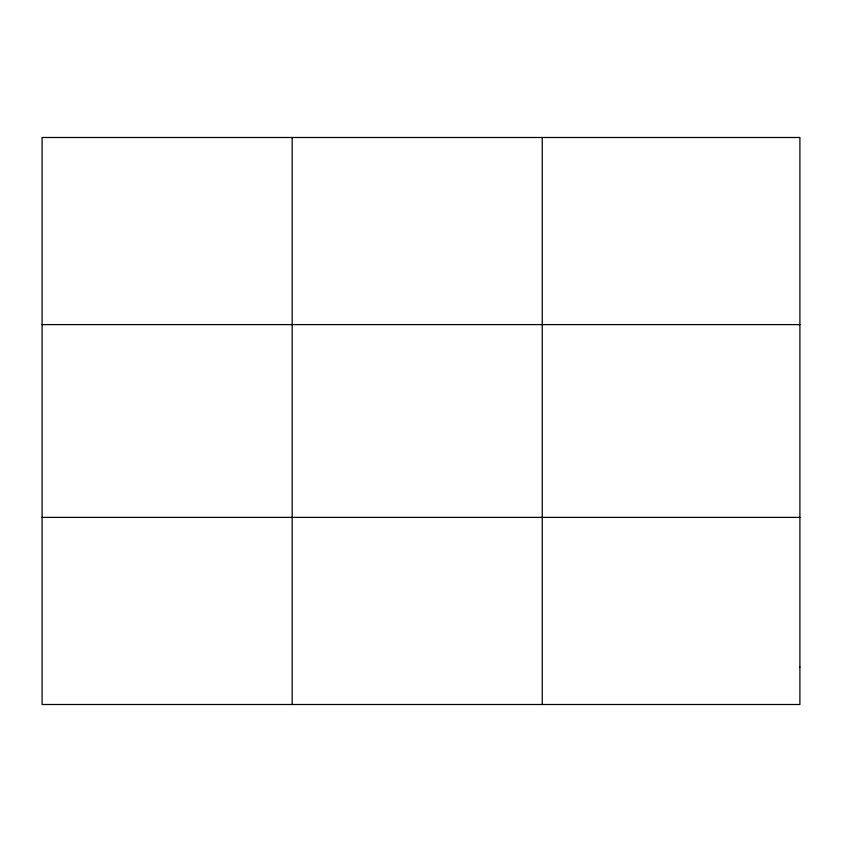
<?xml version="1.0" encoding="UTF-8"?>
<svg xmlns="http://www.w3.org/2000/svg" width="842" height="842" viewBox="0 0 842 842"><rect width="100%" height="100%" fill="white"/><g stroke="black" fill="none" stroke-linecap="round" stroke-linejoin="round"><path stroke-width="1.26" d="M292.174 137.499L292.174 704.501M542.248 137.499L542.248 704.501M42.1 324.612L799.9 324.612M42.1 517.388L799.9 517.388M799.9 667.085L799.9 704.501L42.1 704.501L42.1 137.499L799.9 137.499L799.9 667.085"/></g></svg>
